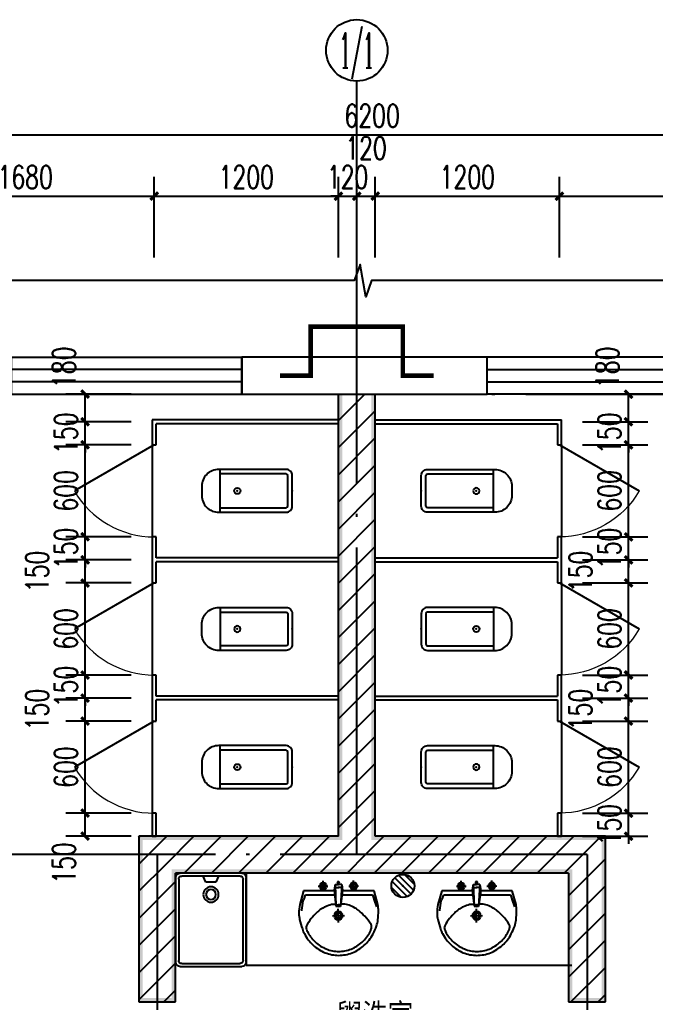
# Model space of a CAD drawing. Extents: x 14095202 to 14511487, y -1430609 to -90420.
# Drawn here: x 14358387 to 14374950, y -1347308 to -1321697 of the extents above; entities that cross this region are included whole.
import ezdxf
from ezdxf.enums import TextEntityAlignment as Align

# ---------------------------------------------------------------- set-up
doc = ezdxf.new("R2010")
doc.units = 0
doc.header["$LTSCALE"] = 1000
doc.header["$MEASUREMENT"] = 0
doc.linetypes.add('DOTE', pattern=[2.42, 2, -0.2, 0.02, -0.2])
for name, color, linetype in [('AXIS', 3, 'Continuous'), ('AXIS_TEXT', 7, 'Continuous'), ('DIM_SYMB', 3, 'Continuous'), ('DOTE', 1, 'DOTE'), ('LVTRY', 6, 'Continuous'), ('PUB_DIM', 3, 'Continuous'), ('PUB_HATCH', 8, 'Continuous'), ('PUB_TEXT', 7, 'Continuous'), ('PUB_WALL', 9, 'Continuous'), ('WALL', 9, 'Continuous'), ('WALL-PARAPET', 6, 'Continuous'), ('WINDOW', 4, 'Continuous')]:
    doc.layers.add(name, color=color, linetype=linetype)
doc.styles.add('_TCH_AXIS', font='COMPLEX', dxfattribs={"bigfont": 'GBCBIG'})
doc.styles.add('_TCH_DIM_T3', font='SIMPLEX', dxfattribs={"width": 0.705882, "bigfont": 'GBCBIG'})
doc.styles.add('COMPLEX', font='COMPLEX')
doc.styles.add('YAYA', font='', dxfattribs={"width": 0.8, "height": 1})
doc.styles.get('YAYA').set_extended_font_data('SimSun')
doc.dimstyles.new('_TCH_ARCH&&50', dxfattribs={"dimtxt": 148.75, "dimasz": 50, "dimexe": 125, "dimexo": 150, "dimgap": 50, "dimtad": 1, "dimdec": 0, "dimzin": 0, "dimdsep": 46, "dimtxsty": '_TCH_DIM_T3', "dimblk": 'ARCHTICK', "dimcen": 0.09, "dimclrt": 7, "dimazin": 2, "dimtfac": 1, "dimtdec": 0, "dimtix": 1, "dimtmove": 2, "dimatfit": 3, "dimfxl": 0, "dimtolj": 1, "dimtzin": 0, "dimarcsym": 0})
pattern_1 = [(45, (0, 89.76), (-88.3884, 88.3884), [])]

# ---------------------------------------------------------------- blocks, each defined once
blk = doc.blocks.new('$lvtry$00000171')
for p, q in [((-74.2, 10.6), (-10.6, 74.2)), ((-69.8, -27.4), (27.4, 69.8)), ((-53, -53), (53, 53)), ((-27.4, -69.8), (69.8, 27.4)), ((10.6, -74.2), (74.2, -10.6))]:
    blk.add_line(p, q)
blk.add_circle((0, 0), 75)
blk.add_point((0, 0))
blk = doc.blocks.new('$TCHSYS$WIN2D')
for p, q in [((-0.5, 0.5), (0.5, 0.5)), ((-0.5, 0.5), (-0.5, -0.5)), ((0.5, 0.5), (0.5, -0.5)), ((0.5, 0.1667), (-0.5, 0.1667)), ((0.5, -0.1667), (-0.5, -0.1667)), ((-0.5, -0.5), (0.5, -0.5))]:
    blk.add_line(p, q)
blk = doc.blocks.new('$lvtry$00000037')
for p, q in [((-305, -430), (-305, -30)), ((-285, -420), (-285, -40)), ((-275, 0), (275, 0)), ((-265, -20), (265, -20)), ((285, -40), (285, -420)), ((305, -30), (305, -430)), ((285, -180), (245, -197.5)), ((245, -197.5), (245, -262.5)), ((245, -262.5), (285, -280)), ((265, -440), (-265, -440)), ((275, -460), (-275, -460))]:
    blk.add_line(p, q)
for radius in [50, 32.5]:
    blk.add_circle((165, -230), radius)
for centre, radius, start, end in [((-275, -30), 30, 90, 180), ((-265, -40), 20, 90, 180), ((265, -40), 20, 0, 90), ((275, -30), 30, 0, 90), ((-275, -430), 30, 180, 270), ((-265, -420), 20, 180, 270), ((265, -420), 20, 270, 0), ((275, -430), 30, 270, 0)]:
    blk.add_arc(centre, radius, start, end)
blk = doc.blocks.new('$TCHSYS$APDOOR2D')
blk.add_line((0.5, 0), (0, 0.866))
at = {"lineweight": 13}
blk.add_arc((0.5, 0), 1, 120, 180, dxfattribs=at)
blk = doc.blocks.new('$lvtry$00000192')
for p, q in [((-108.8, -118), (-109.6, -48.6)), ((110, -117.2), (109.2, -47.8)), ((-249.2, -114), (-276.5, -200)), ((-29.5, -114), (-249.2, -114)), ((-143.9, -83.7), (-74.5, -82.9)), ((-23.5, -72.4), (-30.1, -109.3)), ((-30.1, -109.3), (-17.3, -211.8)), ((-23.5, -72.4), (0.2, -72.7)), ((-23.5, -72.4), (-17.3, -211.8)), ((-22.7, -91.1), (0, -91.4)), ((22.7, -91.7), (0, -91.4)), ((24, -73), (0.2, -72.7)), ((24, -73), (14.4, -212.1)), ((29.7, -110), (14.4, -212.1)), ((24, -73), (29.7, -110)), ((255.6, -114), (29.1, -114)), ((74.9, -82.9), (144.3, -82.1)), ((282.9, -200), (255.6, -114)), ((-256.5, -191.6), (-247.1, -165.9)), ((-236.7, -137.8), (-247.1, -165.9)), ((-234.7, -137.8), (-26.5, -137.8)), ((25.5, -137.8), (243.1, -137.8)), ((243.1, -137.8), (262.9, -191.6)), ((243.1, -137.8), (271.8, -215.7)), ((-17.7, -202.1), (-1.3, -202.3)), ((-17.3, -211.8), (-1.5, -211.9)), ((14.4, -212.1), (-1.5, -211.9)), ((15, -202.5), (-1.3, -202.3)), ((0.7, -314.2), (-0.3, -228.6)), ((-42.6, -271.9), (43, -270.9))]:
    blk.add_line(p, q)
for points in [[(-276.5, -200, 0.044851), (-281.9, -257.3, 0.06689), (-276.8, -295.6, 0.023023), (-257.4, -356.1, 0.044853), (-243.3, -385.6, 0.043799), (-214.9, -425.2, 0.044001), (-180.1, -459.1, 0.042834), (-139.4, -486.8, 0.043018), (-94.7, -507.1, 0.042273), (-46.8, -519.7, 0.042347), (2.4, -524, 0.04234), (51.7, -519.9, 0.042268), (99.6, -507.6, 0.043003), (144.4, -487.6, 0.042821), (185.3, -460, 0.043985), (220.2, -426.4, 0.043782), (248.9, -386.9, 0.044843), (272.9, -337.5, 0.059205), (282.9, -297.1, 0.030672), (286.5, -240.9, 0.04375), (283.2, -201.5, 0.001982), (283.1, -201.1, 0.000717), (282.9, -200)], [(-20.5, -199.9, 0.021783), (-40.4, -199.8, 0.043137), (-49.1, -200.9, 0.041783), (-92.1, -214, 0.044848), (-129.2, -232.9, 0.04131), (-155.5, -252.5, 0.026055), (-193.7, -290, 0.052783), (-227.6, -335.8, 0.159914), (-230.5, -349.3, 0.063485), (-228.6, -357.5, 0.0374), (-221.4, -373, 0.051256), (-198.3, -406.2, 0.043963), (-164.1, -439.5, 0.042872), (-127, -464.8, 0.042994), (-86.3, -483.4, 0.042296), (-42.5, -494.8, 0.042347), (2.5, -498.8, 0.042341), (47.5, -495.1, 0.042292), (91.3, -483.8, 0.04298), (132.2, -465.5, 0.042859), (169.4, -440.4, 0.043948), (202.3, -408.7, 0.046877), (227.2, -374.1, 0.041749), (235.2, -357.2, 0.059652), (238.1, -345.7, 0.177603), (233.7, -327, 0.063235), (189.1, -274.6, 0.024325), (145.8, -238.9, 0.043369), (120, -222.9, 0.042415), (76.2, -205.2, 0.050318), (37.7, -197.5, 0.034463), (32.6, -197.3, 0.015757), (19, -198.3, 0.015757)]]:
    blk.add_lwpolyline(points, format="xyb")
blk.add_lwpolyline([(-256.5, -191.6), (-264.5, -236.9), (-264.3, -241.3)])
for centre, radius in [((-109.2, -83.3), 23.8), ((109.6, -82.5), 23.8), ((-109.2, -83.3), 14.2), ((109.6, -82.5), 14.2), ((0.2, -271.4), 28.5), ((0.2, -271.4), 19)]:
    blk.add_circle(centre, radius)
for centre, start, end in [((-1.2, -61.2), 79.83281, 278.78235), ((1, -61.3), 259.83281, 98.78235)]:
    blk.add_arc(centre, 6.83, start, end)
blk.add_point((0, -91.4))
blk = doc.blocks.new('$lvtry$00000200')
at = {"color": 0}
for p, q in [((-109.8, -40), (-109.8, -469.7)), ((99.8, -30), (-99.8, -30)), ((109.8, -469.7), (109.8, -40))]:
    blk.add_line(p, q, dxfattribs=at)
blk.add_lwpolyline([(99.8, 0), (-99.8, 0, 0.414214), (-139.8, -40), (-139.8, -479.7, 0.414214), (-29.8, -589.7), (29.8, -589.7, 0.414214), (139.8, -479.7), (139.8, -40, 0.414214)], format="xyb", close=True, dxfattribs=at)
blk.add_lwpolyline([(139.8, -469.7), (-139.8, -469.7)], dxfattribs=at)
blk.add_circle((0, -358.6), 20, dxfattribs=at)
for centre, start, end in [((-99.8, -40), 90, 180), ((99.8, -40), 0, 90)]:
    blk.add_arc(centre, 10, start, end, dxfattribs=at)
for p in [(0, 0), (0, -358.6)]:
    blk.add_point(p, dxfattribs=at)
blk = doc.blocks.new('_AXISO')
blk.add_circle((0, 0), 0.5)
at = {"layer": 'AXIS_TEXT', "style": 'COMPLEX', "width": 1.041667}
blk.add_attdef('A', text='', height=0.56, dxfattribs=at).set_placement((-0.25, -0.28), (0.25, -0.28), align=Align.FIT)
blk = doc.blocks.new('_ArchTick')
at = {"color": 0, "linetype": 'ByBlock', "const_width": 0.4}
blk.add_lwpolyline([(-0.5, -0.5), (0.5, 0.5)], dxfattribs=at)
blk = doc.blocks.new('*D1107')
at = {"layer": 'AXIS', "color": 0, "lineweight": -2}
for p, q in [((240, 650), (240, 1575)), ((6440, 650), (6440, 1575)), ((240, 1450), (6440, 1450))]:
    blk.add_line(p, q, dxfattribs=at)
at = {"layer": 'Defpoints', "color": 0}
for p in [(6440, 1450), (240, 500), (6440, 500)]:
    blk.add_point(p, dxfattribs=at)
at = {"layer": 'AXIS', "color": 0, "lineweight": -2, "xscale": 50, "yscale": 50, "zscale": 50, "rotation": 180}
blk.add_blockref('_ArchTick', (240, 1450), dxfattribs=at)
at = {"layer": 'AXIS', "color": 0, "lineweight": -2, "xscale": 50, "yscale": 50, "zscale": 50}
blk.add_blockref('_ArchTick', (6440, 1450), dxfattribs=at)
at = {"layer": 'AXIS', "color": 7, "insert": (3340, 1574.4), "char_height": 148.75, "attachment_point": 5, "style": '_TCH_DIM_T3'}
blk.add_mtext('\\A1;6200', dxfattribs=at)
blk = doc.blocks.new('*D1108')
at = {"layer": 'AXIS', "color": 0, "lineweight": -2}
for p, q in [((240, 650), (240, 1175)), ((1920, 650), (1920, 1175)), ((240, 1050), (1920, 1050))]:
    blk.add_line(p, q, dxfattribs=at)
at = {"layer": 'Defpoints', "color": 0}
for p in [(1920, 1050), (240, 500), (1920, 500)]:
    blk.add_point(p, dxfattribs=at)
at = {"layer": 'AXIS', "color": 0, "lineweight": -2, "xscale": 50, "yscale": 50, "zscale": 50, "rotation": 180}
blk.add_blockref('_ArchTick', (240, 1050), dxfattribs=at)
at = {"layer": 'AXIS', "color": 0, "lineweight": -2, "xscale": 50, "yscale": 50, "zscale": 50}
blk.add_blockref('_ArchTick', (1920, 1050), dxfattribs=at)
at = {"layer": 'AXIS', "color": 7, "insert": (1080, 1174.4), "char_height": 148.75, "attachment_point": 5, "style": '_TCH_DIM_T3'}
blk.add_mtext('\\A1;1680', dxfattribs=at)
blk = doc.blocks.new('*D1109')
at = {"layer": 'AXIS', "color": 0, "lineweight": -2}
for p, q in [((1920, 650), (1920, 1175)), ((3120, 650), (3120, 1175)), ((1920, 1050), (3120, 1050))]:
    blk.add_line(p, q, dxfattribs=at)
at = {"layer": 'Defpoints', "color": 0}
for p in [(3120, 1050), (1920, 500), (3120, 500)]:
    blk.add_point(p, dxfattribs=at)
at = {"layer": 'AXIS', "color": 0, "lineweight": -2, "xscale": 50, "yscale": 50, "zscale": 50, "rotation": 180}
blk.add_blockref('_ArchTick', (1920, 1050), dxfattribs=at)
at = {"layer": 'AXIS', "color": 0, "lineweight": -2, "xscale": 50, "yscale": 50, "zscale": 50}
blk.add_blockref('_ArchTick', (3120, 1050), dxfattribs=at)
at = {"layer": 'AXIS', "color": 7, "insert": (2520, 1174.4), "char_height": 148.75, "attachment_point": 5, "style": '_TCH_DIM_T3'}
blk.add_mtext('\\A1;1200', dxfattribs=at)
blk = doc.blocks.new('*D1110')
at = {"layer": 'AXIS', "color": 0, "lineweight": -2}
for p, q in [((3120, 650), (3120, 1175)), ((3240, 650), (3240, 1175)), ((3120, 1050), (3070, 1050)), ((3120, 1050), (3240, 1050)), ((3240, 1050), (3290, 1050))]:
    blk.add_line(p, q, dxfattribs=at)
at = {"layer": 'Defpoints', "color": 0}
for p in [(3240, 1050), (3120, 500), (3240, 500)]:
    blk.add_point(p, dxfattribs=at)
at = {"layer": 'AXIS', "color": 0, "lineweight": -2, "xscale": 50, "yscale": 50, "zscale": 50}
blk.add_blockref('_ArchTick', (3120, 1050), dxfattribs=at)
at = {"layer": 'AXIS', "color": 0, "lineweight": -2, "xscale": 50, "yscale": 50, "zscale": 50, "rotation": 180}
blk.add_blockref('_ArchTick', (3240, 1050), dxfattribs=at)
at = {"layer": 'AXIS', "color": 7, "insert": (3180, 1174.4), "char_height": 148.75, "attachment_point": 5, "style": '_TCH_DIM_T3'}
blk.add_mtext('\\A1;120', dxfattribs=at)
blk = doc.blocks.new('*D1111')
at = {"layer": 'AXIS', "color": 0, "lineweight": -2}
for p, q in [((3240, 650), (3240, 1175)), ((3360, 650), (3360, 1175)), ((3240, 1050), (3360, 1050))]:
    blk.add_line(p, q, dxfattribs=at)
at = {"layer": 'Defpoints', "color": 0}
for p in [(3360, 1050), (3240, 500), (3360, 500)]:
    blk.add_point(p, dxfattribs=at)
at = {"layer": 'AXIS', "color": 0, "lineweight": -2, "xscale": 50, "yscale": 50, "zscale": 50, "rotation": 180}
blk.add_blockref('_ArchTick', (3240, 1050), dxfattribs=at)
at = {"layer": 'AXIS', "color": 0, "lineweight": -2, "xscale": 50, "yscale": 50, "zscale": 50}
blk.add_blockref('_ArchTick', (3360, 1050), dxfattribs=at)
at = {"layer": 'AXIS', "color": 7, "insert": (3300, 1362.5), "char_height": 148.75, "attachment_point": 5, "style": '_TCH_DIM_T3'}
blk.add_mtext('\\A1;120', dxfattribs=at)
blk = doc.blocks.new('*D1112')
at = {"layer": 'AXIS', "color": 0, "lineweight": -2}
for p, q in [((3360, 650), (3360, 1175)), ((4560, 650), (4560, 1175)), ((3360, 1050), (4560, 1050))]:
    blk.add_line(p, q, dxfattribs=at)
at = {"layer": 'Defpoints', "color": 0}
for p in [(4560, 1050), (3360, 500), (4560, 500)]:
    blk.add_point(p, dxfattribs=at)
at = {"layer": 'AXIS', "color": 0, "lineweight": -2, "xscale": 50, "yscale": 50, "zscale": 50, "rotation": 180}
blk.add_blockref('_ArchTick', (3360, 1050), dxfattribs=at)
at = {"layer": 'AXIS', "color": 0, "lineweight": -2, "xscale": 50, "yscale": 50, "zscale": 50}
blk.add_blockref('_ArchTick', (4560, 1050), dxfattribs=at)
at = {"layer": 'AXIS', "color": 7, "insert": (3960, 1174.4), "char_height": 148.75, "attachment_point": 5, "style": '_TCH_DIM_T3'}
blk.add_mtext('\\A1;1200', dxfattribs=at)
blk = doc.blocks.new('*D1113')
at = {"layer": 'AXIS', "color": 0, "lineweight": -2}
for p, q in [((4560, 650), (4560, 1175)), ((6320, 650), (6320, 1175)), ((4560, 1050), (6320, 1050))]:
    blk.add_line(p, q, dxfattribs=at)
at = {"layer": 'Defpoints', "color": 0}
for p in [(6320, 1050), (4560, 500), (6320, 500)]:
    blk.add_point(p, dxfattribs=at)
at = {"layer": 'AXIS', "color": 0, "lineweight": -2, "xscale": 50, "yscale": 50, "zscale": 50, "rotation": 180}
blk.add_blockref('_ArchTick', (4560, 1050), dxfattribs=at)
at = {"layer": 'AXIS', "color": 0, "lineweight": -2, "xscale": 50, "yscale": 50, "zscale": 50}
blk.add_blockref('_ArchTick', (6320, 1050), dxfattribs=at)
at = {"layer": 'AXIS', "color": 7, "insert": (5440, 1174.4), "char_height": 148.75, "attachment_point": 5, "style": '_TCH_DIM_T3'}
blk.add_mtext('\\A1;1760', dxfattribs=at)
blk = doc.blocks.new('*D1146')
at = {"layer": 'Defpoints', "color": 0}
for p in [(1470, -240), (1920, -240), (1920, -420)]:
    blk.add_point(p, dxfattribs=at)
at = {"layer": 'PUB_DIM', "color": 0, "lineweight": -2}
for p, q in [((1770, -240), (1345, -240)), ((1470, -420), (1470, -240)), ((1770, -420), (1345, -420))]:
    blk.add_line(p, q, dxfattribs=at)
at = {"layer": 'PUB_DIM', "color": 0, "lineweight": -2, "xscale": 50, "yscale": 50, "zscale": 50}
for p, rotation in [((1470, -240), 90), ((1470, -420), 270)]:
    blk.add_blockref('_ArchTick', p, dxfattribs=dict(at, rotation=rotation))
at = {"layer": 'PUB_DIM', "color": 7, "insert": (1332.5, -65), "char_height": 148.75, "attachment_point": 5, "rotation": 90, "style": '_TCH_DIM_T3'}
blk.add_mtext('\\A1;180', dxfattribs=at)
blk = doc.blocks.new('*D1147')
at = {"layer": 'Defpoints', "color": 0}
for p in [(1470, -420), (1920, -420), (1920, -570)]:
    blk.add_point(p, dxfattribs=at)
at = {"layer": 'PUB_DIM', "color": 0, "lineweight": -2}
for p, q in [((1470, -420), (1470, -370)), ((1770, -420), (1345, -420)), ((1470, -570), (1470, -420)), ((1770, -570), (1345, -570)), ((1470, -570), (1470, -620))]:
    blk.add_line(p, q, dxfattribs=at)
at = {"layer": 'PUB_DIM', "color": 0, "lineweight": -2, "xscale": 50, "yscale": 50, "zscale": 50}
for p, rotation in [((1470, -420), 270), ((1470, -570), 90)]:
    blk.add_blockref('_ArchTick', p, dxfattribs=dict(at, rotation=rotation))
at = {"layer": 'PUB_DIM', "color": 7, "insert": (1345.6, -495), "char_height": 148.75, "attachment_point": 5, "rotation": 90, "style": '_TCH_DIM_T3'}
blk.add_mtext('\\A1;150', dxfattribs=at)
blk = doc.blocks.new('*D1148')
at = {"layer": 'Defpoints', "color": 0}
for p in [(1470, -570), (1920, -570), (1920, -1170)]:
    blk.add_point(p, dxfattribs=at)
at = {"layer": 'PUB_DIM', "color": 0, "lineweight": -2}
for p, q in [((1770, -570), (1345, -570)), ((1470, -1170), (1470, -570)), ((1770, -1170), (1345, -1170))]:
    blk.add_line(p, q, dxfattribs=at)
at = {"layer": 'PUB_DIM', "color": 0, "lineweight": -2, "xscale": 50, "yscale": 50, "zscale": 50}
for p, rotation in [((1470, -570), 90), ((1470, -1170), 270)]:
    blk.add_blockref('_ArchTick', p, dxfattribs=dict(at, rotation=rotation))
at = {"layer": 'PUB_DIM', "color": 7, "insert": (1345.6, -870), "char_height": 148.75, "attachment_point": 5, "rotation": 90, "style": '_TCH_DIM_T3'}
blk.add_mtext('\\A1;600', dxfattribs=at)
blk = doc.blocks.new('*D1149')
at = {"layer": 'Defpoints', "color": 0}
for p in [(1470, -1170), (1920, -1170), (1920, -1320)]:
    blk.add_point(p, dxfattribs=at)
at = {"layer": 'PUB_DIM', "color": 0, "lineweight": -2}
for p, q in [((1470, -1170), (1470, -1120)), ((1770, -1170), (1345, -1170)), ((1470, -1320), (1470, -1170)), ((1770, -1320), (1345, -1320)), ((1470, -1320), (1470, -1370))]:
    blk.add_line(p, q, dxfattribs=at)
at = {"layer": 'PUB_DIM', "color": 0, "lineweight": -2, "xscale": 50, "yscale": 50, "zscale": 50}
for p, rotation in [((1470, -1170), 270), ((1470, -1320), 90)]:
    blk.add_blockref('_ArchTick', p, dxfattribs=dict(at, rotation=rotation))
at = {"layer": 'PUB_DIM', "color": 7, "insert": (1345.6, -1245), "char_height": 148.75, "attachment_point": 5, "rotation": 90, "style": '_TCH_DIM_T3'}
blk.add_mtext('\\A1;150', dxfattribs=at)
blk = doc.blocks.new('*D1150')
at = {"layer": 'Defpoints', "color": 0}
for p in [(1470, -1320), (1920, -1320), (1920, -1470)]:
    blk.add_point(p, dxfattribs=at)
at = {"layer": 'PUB_DIM', "color": 0, "lineweight": -2}
for p, q in [((1770, -1320), (1345, -1320)), ((1470, -1470), (1470, -1320)), ((1770, -1470), (1345, -1470))]:
    blk.add_line(p, q, dxfattribs=at)
at = {"layer": 'PUB_DIM', "color": 0, "lineweight": -2, "xscale": 50, "yscale": 50, "zscale": 50}
for p, rotation in [((1470, -1320), 90), ((1470, -1470), 270)]:
    blk.add_blockref('_ArchTick', p, dxfattribs=dict(at, rotation=rotation))
at = {"layer": 'PUB_DIM', "color": 7, "insert": (1157.5, -1395), "char_height": 148.75, "attachment_point": 5, "rotation": 90, "style": '_TCH_DIM_T3'}
blk.add_mtext('\\A1;150', dxfattribs=at)
blk = doc.blocks.new('*D1151')
at = {"layer": 'Defpoints', "color": 0}
for p in [(1470, -1470), (1920, -1470), (1920, -2070)]:
    blk.add_point(p, dxfattribs=at)
at = {"layer": 'PUB_DIM', "color": 0, "lineweight": -2}
for p, q in [((1770, -1470), (1345, -1470)), ((1470, -2070), (1470, -1470)), ((1770, -2070), (1345, -2070))]:
    blk.add_line(p, q, dxfattribs=at)
at = {"layer": 'PUB_DIM', "color": 0, "lineweight": -2, "xscale": 50, "yscale": 50, "zscale": 50}
for p, rotation in [((1470, -1470), 90), ((1470, -2070), 270)]:
    blk.add_blockref('_ArchTick', p, dxfattribs=dict(at, rotation=rotation))
at = {"layer": 'PUB_DIM', "color": 7, "insert": (1345.6, -1770), "char_height": 148.75, "attachment_point": 5, "rotation": 90, "style": '_TCH_DIM_T3'}
blk.add_mtext('\\A1;600', dxfattribs=at)
blk = doc.blocks.new('*D1152')
at = {"layer": 'Defpoints', "color": 0}
for p in [(1470, -2070), (1920, -2070), (1920, -2220)]:
    blk.add_point(p, dxfattribs=at)
at = {"layer": 'PUB_DIM', "color": 0, "lineweight": -2}
for p, q in [((1470, -2070), (1470, -2020)), ((1770, -2070), (1345, -2070)), ((1470, -2220), (1470, -2070)), ((1770, -2220), (1345, -2220)), ((1470, -2220), (1470, -2270))]:
    blk.add_line(p, q, dxfattribs=at)
at = {"layer": 'PUB_DIM', "color": 0, "lineweight": -2, "xscale": 50, "yscale": 50, "zscale": 50}
for p, rotation in [((1470, -2070), 270), ((1470, -2220), 90)]:
    blk.add_blockref('_ArchTick', p, dxfattribs=dict(at, rotation=rotation))
at = {"layer": 'PUB_DIM', "color": 7, "insert": (1345.6, -2145), "char_height": 148.75, "attachment_point": 5, "rotation": 90, "style": '_TCH_DIM_T3'}
blk.add_mtext('\\A1;150', dxfattribs=at)
blk = doc.blocks.new('*D1153')
at = {"layer": 'Defpoints', "color": 0}
for p in [(1470, -2220), (1920, -2220), (1920, -2370)]:
    blk.add_point(p, dxfattribs=at)
at = {"layer": 'PUB_DIM', "color": 0, "lineweight": -2}
for p, q in [((1770, -2220), (1345, -2220)), ((1470, -2370), (1470, -2220)), ((1770, -2370), (1345, -2370))]:
    blk.add_line(p, q, dxfattribs=at)
at = {"layer": 'PUB_DIM', "color": 0, "lineweight": -2, "xscale": 50, "yscale": 50, "zscale": 50}
for p, rotation in [((1470, -2220), 90), ((1470, -2370), 270)]:
    blk.add_blockref('_ArchTick', p, dxfattribs=dict(at, rotation=rotation))
at = {"layer": 'PUB_DIM', "color": 7, "insert": (1157.5, -2295), "char_height": 148.75, "attachment_point": 5, "rotation": 90, "style": '_TCH_DIM_T3'}
blk.add_mtext('\\A1;150', dxfattribs=at)
blk = doc.blocks.new('*D1154')
at = {"layer": 'Defpoints', "color": 0}
for p in [(1470, -2370), (1920, -2370), (1920, -2970)]:
    blk.add_point(p, dxfattribs=at)
at = {"layer": 'PUB_DIM', "color": 0, "lineweight": -2}
for p, q in [((1770, -2370), (1345, -2370)), ((1470, -2970), (1470, -2370)), ((1770, -2970), (1345, -2970))]:
    blk.add_line(p, q, dxfattribs=at)
at = {"layer": 'PUB_DIM', "color": 0, "lineweight": -2, "xscale": 50, "yscale": 50, "zscale": 50}
for p, rotation in [((1470, -2370), 90), ((1470, -2970), 270)]:
    blk.add_blockref('_ArchTick', p, dxfattribs=dict(at, rotation=rotation))
at = {"layer": 'PUB_DIM', "color": 7, "insert": (1345.6, -2670), "char_height": 148.75, "attachment_point": 5, "rotation": 90, "style": '_TCH_DIM_T3'}
blk.add_mtext('\\A1;600', dxfattribs=at)
blk = doc.blocks.new('*D1155')
at = {"layer": 'Defpoints', "color": 0}
for p in [(1470, -2970), (1920, -2970), (1920, -3120)]:
    blk.add_point(p, dxfattribs=at)
at = {"layer": 'PUB_DIM', "color": 0, "lineweight": -2}
for p, q in [((1770, -2970), (1345, -2970)), ((1470, -3120), (1470, -2970)), ((1770, -3120), (1345, -3120))]:
    blk.add_line(p, q, dxfattribs=at)
at = {"layer": 'PUB_DIM', "color": 0, "lineweight": -2, "xscale": 50, "yscale": 50, "zscale": 50}
for p, rotation in [((1470, -2970), 90), ((1470, -3120), 270)]:
    blk.add_blockref('_ArchTick', p, dxfattribs=dict(at, rotation=rotation))
at = {"layer": 'PUB_DIM', "color": 7, "insert": (1332.5, -3295), "char_height": 148.75, "attachment_point": 5, "rotation": 90, "style": '_TCH_DIM_T3'}
blk.add_mtext('\\A1;150', dxfattribs=at)
blk = doc.blocks.new('*D1156')
at = {"layer": 'Defpoints', "color": 0}
for p in [(4560, -240), (5010, -240), (4560, -420)]:
    blk.add_point(p, dxfattribs=at)
at = {"layer": 'PUB_DIM', "color": 0, "lineweight": -2}
for p, q in [((4710, -240), (5135, -240)), ((5010, -420), (5010, -240)), ((4710, -420), (5135, -420))]:
    blk.add_line(p, q, dxfattribs=at)
at = {"layer": 'PUB_DIM', "color": 0, "lineweight": -2, "xscale": 50, "yscale": 50, "zscale": 50}
for p, rotation in [((5010, -240), 90), ((5010, -420), 270)]:
    blk.add_blockref('_ArchTick', p, dxfattribs=dict(at, rotation=rotation))
at = {"layer": 'PUB_DIM', "color": 7, "insert": (4872.5, -65), "char_height": 148.75, "attachment_point": 5, "rotation": 90, "style": '_TCH_DIM_T3'}
blk.add_mtext('\\A1;180', dxfattribs=at)
blk = doc.blocks.new('*D1157')
at = {"layer": 'Defpoints', "color": 0}
for p in [(4560, -420), (5010, -420), (4560, -570)]:
    blk.add_point(p, dxfattribs=at)
at = {"layer": 'PUB_DIM', "color": 0, "lineweight": -2}
for p, q in [((5010, -420), (5010, -370)), ((4710, -420), (5135, -420)), ((5010, -570), (5010, -420)), ((4710, -570), (5135, -570)), ((5010, -570), (5010, -620))]:
    blk.add_line(p, q, dxfattribs=at)
at = {"layer": 'PUB_DIM', "color": 0, "lineweight": -2, "xscale": 50, "yscale": 50, "zscale": 50}
for p, rotation in [((5010, -420), 270), ((5010, -570), 90)]:
    blk.add_blockref('_ArchTick', p, dxfattribs=dict(at, rotation=rotation))
at = {"layer": 'PUB_DIM', "color": 7, "insert": (4885.6, -495), "char_height": 148.75, "attachment_point": 5, "rotation": 90, "style": '_TCH_DIM_T3'}
blk.add_mtext('\\A1;150', dxfattribs=at)
blk = doc.blocks.new('*D1158')
at = {"layer": 'Defpoints', "color": 0}
for p in [(4560, -570), (5010, -570), (4560, -1170)]:
    blk.add_point(p, dxfattribs=at)
at = {"layer": 'PUB_DIM', "color": 0, "lineweight": -2}
for p, q in [((4710, -570), (5135, -570)), ((5010, -1170), (5010, -570)), ((4710, -1170), (5135, -1170))]:
    blk.add_line(p, q, dxfattribs=at)
at = {"layer": 'PUB_DIM', "color": 0, "lineweight": -2, "xscale": 50, "yscale": 50, "zscale": 50}
for p, rotation in [((5010, -570), 90), ((5010, -1170), 270)]:
    blk.add_blockref('_ArchTick', p, dxfattribs=dict(at, rotation=rotation))
at = {"layer": 'PUB_DIM', "color": 7, "insert": (4885.6, -870), "char_height": 148.75, "attachment_point": 5, "rotation": 90, "style": '_TCH_DIM_T3'}
blk.add_mtext('\\A1;600', dxfattribs=at)
blk = doc.blocks.new('*D1159')
at = {"layer": 'Defpoints', "color": 0}
for p in [(4560, -1170), (5010, -1170), (4560, -1320)]:
    blk.add_point(p, dxfattribs=at)
at = {"layer": 'PUB_DIM', "color": 0, "lineweight": -2}
for p, q in [((5010, -1170), (5010, -1120)), ((4710, -1170), (5135, -1170)), ((5010, -1320), (5010, -1170)), ((4710, -1320), (5135, -1320)), ((5010, -1320), (5010, -1370))]:
    blk.add_line(p, q, dxfattribs=at)
at = {"layer": 'PUB_DIM', "color": 0, "lineweight": -2, "xscale": 50, "yscale": 50, "zscale": 50}
for p, rotation in [((5010, -1170), 270), ((5010, -1320), 90)]:
    blk.add_blockref('_ArchTick', p, dxfattribs=dict(at, rotation=rotation))
at = {"layer": 'PUB_DIM', "color": 7, "insert": (4885.6, -1245), "char_height": 148.75, "attachment_point": 5, "rotation": 90, "style": '_TCH_DIM_T3'}
blk.add_mtext('\\A1;150', dxfattribs=at)
blk = doc.blocks.new('*D1160')
at = {"layer": 'Defpoints', "color": 0}
for p in [(4560, -1320), (5010, -1320), (4560, -1470)]:
    blk.add_point(p, dxfattribs=at)
at = {"layer": 'PUB_DIM', "color": 0, "lineweight": -2}
for p, q in [((4710, -1320), (5135, -1320)), ((5010, -1470), (5010, -1320)), ((4710, -1470), (5135, -1470))]:
    blk.add_line(p, q, dxfattribs=at)
at = {"layer": 'PUB_DIM', "color": 0, "lineweight": -2, "xscale": 50, "yscale": 50, "zscale": 50}
for p, rotation in [((5010, -1320), 90), ((5010, -1470), 270)]:
    blk.add_blockref('_ArchTick', p, dxfattribs=dict(at, rotation=rotation))
at = {"layer": 'PUB_DIM', "color": 7, "insert": (4697.5, -1395), "char_height": 148.75, "attachment_point": 5, "rotation": 90, "style": '_TCH_DIM_T3'}
blk.add_mtext('\\A1;150', dxfattribs=at)
blk = doc.blocks.new('*D1161')
at = {"layer": 'Defpoints', "color": 0}
for p in [(4560, -1470), (5010, -1470), (4560, -2070)]:
    blk.add_point(p, dxfattribs=at)
at = {"layer": 'PUB_DIM', "color": 0, "lineweight": -2}
for p, q in [((4710, -1470), (5135, -1470)), ((5010, -2070), (5010, -1470)), ((4710, -2070), (5135, -2070))]:
    blk.add_line(p, q, dxfattribs=at)
at = {"layer": 'PUB_DIM', "color": 0, "lineweight": -2, "xscale": 50, "yscale": 50, "zscale": 50}
for p, rotation in [((5010, -1470), 90), ((5010, -2070), 270)]:
    blk.add_blockref('_ArchTick', p, dxfattribs=dict(at, rotation=rotation))
at = {"layer": 'PUB_DIM', "color": 7, "insert": (4885.6, -1770), "char_height": 148.75, "attachment_point": 5, "rotation": 90, "style": '_TCH_DIM_T3'}
blk.add_mtext('\\A1;600', dxfattribs=at)
blk = doc.blocks.new('*D1162')
at = {"layer": 'Defpoints', "color": 0}
for p in [(4560, -2070), (5010, -2070), (4560, -2220)]:
    blk.add_point(p, dxfattribs=at)
at = {"layer": 'PUB_DIM', "color": 0, "lineweight": -2}
for p, q in [((5010, -2070), (5010, -2020)), ((4710, -2070), (5135, -2070)), ((5010, -2220), (5010, -2070)), ((4710, -2220), (5135, -2220)), ((5010, -2220), (5010, -2270))]:
    blk.add_line(p, q, dxfattribs=at)
at = {"layer": 'PUB_DIM', "color": 0, "lineweight": -2, "xscale": 50, "yscale": 50, "zscale": 50}
for p, rotation in [((5010, -2070), 270), ((5010, -2220), 90)]:
    blk.add_blockref('_ArchTick', p, dxfattribs=dict(at, rotation=rotation))
at = {"layer": 'PUB_DIM', "color": 7, "insert": (4885.6, -2145), "char_height": 148.75, "attachment_point": 5, "rotation": 90, "style": '_TCH_DIM_T3'}
blk.add_mtext('\\A1;150', dxfattribs=at)
blk = doc.blocks.new('*D1163')
at = {"layer": 'Defpoints', "color": 0}
for p in [(4560, -2220), (5010, -2220), (4560, -2370)]:
    blk.add_point(p, dxfattribs=at)
at = {"layer": 'PUB_DIM', "color": 0, "lineweight": -2}
for p, q in [((4710, -2220), (5135, -2220)), ((5010, -2370), (5010, -2220)), ((4710, -2370), (5135, -2370))]:
    blk.add_line(p, q, dxfattribs=at)
at = {"layer": 'PUB_DIM', "color": 0, "lineweight": -2, "xscale": 50, "yscale": 50, "zscale": 50}
for p, rotation in [((5010, -2220), 90), ((5010, -2370), 270)]:
    blk.add_blockref('_ArchTick', p, dxfattribs=dict(at, rotation=rotation))
at = {"layer": 'PUB_DIM', "color": 7, "insert": (4697.5, -2295), "char_height": 148.75, "attachment_point": 5, "rotation": 90, "style": '_TCH_DIM_T3'}
blk.add_mtext('\\A1;150', dxfattribs=at)
blk = doc.blocks.new('*D1164')
at = {"layer": 'Defpoints', "color": 0}
for p in [(4560, -2370), (5010, -2370), (4560, -2970)]:
    blk.add_point(p, dxfattribs=at)
at = {"layer": 'PUB_DIM', "color": 0, "lineweight": -2}
for p, q in [((4710, -2370), (5135, -2370)), ((5010, -2970), (5010, -2370)), ((4710, -2970), (5135, -2970))]:
    blk.add_line(p, q, dxfattribs=at)
at = {"layer": 'PUB_DIM', "color": 0, "lineweight": -2, "xscale": 50, "yscale": 50, "zscale": 50}
for p, rotation in [((5010, -2370), 90), ((5010, -2970), 270)]:
    blk.add_blockref('_ArchTick', p, dxfattribs=dict(at, rotation=rotation))
at = {"layer": 'PUB_DIM', "color": 7, "insert": (4885.6, -2670), "char_height": 148.75, "attachment_point": 5, "rotation": 90, "style": '_TCH_DIM_T3'}
blk.add_mtext('\\A1;600', dxfattribs=at)
blk = doc.blocks.new('*D1165')
at = {"layer": 'Defpoints', "color": 0}
for p in [(4560, -2970), (5010, -2970), (4560, -3120)]:
    blk.add_point(p, dxfattribs=at)
at = {"layer": 'PUB_DIM', "color": 0, "lineweight": -2}
for p, q in [((5010, -2970), (5010, -2920)), ((4710, -2970), (5135, -2970)), ((5010, -3120), (5010, -2970)), ((4710, -3120), (5135, -3120)), ((5010, -3120), (5010, -3170))]:
    blk.add_line(p, q, dxfattribs=at)
at = {"layer": 'PUB_DIM', "color": 0, "lineweight": -2, "xscale": 50, "yscale": 50, "zscale": 50}
for p, rotation in [((5010, -2970), 270), ((5010, -3120), 90)]:
    blk.add_blockref('_ArchTick', p, dxfattribs=dict(at, rotation=rotation))
at = {"layer": 'PUB_DIM', "color": 7, "insert": (4885.6, -3045), "char_height": 148.75, "attachment_point": 5, "rotation": 90, "style": '_TCH_DIM_T3'}
blk.add_mtext('\\A1;150', dxfattribs=at)
blk = doc.blocks.new('A$C3EBC53FE')
at = {"layer": 'PUB_HATCH'}
h = blk.add_hatch(dxfattribs=at)
h.set_pattern_fill('普通砖', color=256, scale=50, style=0)
h.set_pattern_definition(pattern_1)
h.paths.add_polyline_path([(3120, -420), (3360, -420), (3360, -240), (3120, -240)])
h = blk.add_hatch(dxfattribs=at)
h.set_pattern_fill('普通砖', color=256, scale=50, style=0)
h.set_pattern_definition(pattern_1)
h.paths.add_polyline_path([(3120, -1320), (3360, -1320), (3360, -420), (3120, -420)])
h = blk.add_hatch(dxfattribs=at)
h.set_pattern_fill('普通砖', color=256, scale=50, style=0)
h.set_pattern_definition(pattern_1)
h.paths.add_polyline_path([(3120, -2220), (3360, -2220), (3360, -1320), (3120, -1320)])
h = blk.add_hatch(dxfattribs=at)
h.set_pattern_fill('普通砖', color=256, scale=50, style=0)
h.set_pattern_definition(pattern_1)
h.paths.add_polyline_path([(3280, -3200), (3360, -3120), (3360, -2220), (3120, -2220), (3120, -3120), (3145, -3145)])
h = blk.add_hatch(dxfattribs=at)
h.set_pattern_fill('普通砖', color=256, scale=50, style=0)
h.set_pattern_definition(pattern_1)
h.paths.add_polyline_path([(2060, -3360), (1820, -3120), (1820, -4200), (2060, -4200)])
h = blk.add_hatch(dxfattribs=at)
h.set_pattern_fill('普通砖', color=256, scale=50, style=0)
h.set_pattern_definition(pattern_1)
h.paths.add_polyline_path([(3280, -3200), (3145, -3145), (3120, -3120), (1820, -3120), (2060, -3360), (3360, -3360), (3360, -3335)])
h = blk.add_hatch(dxfattribs=at)
h.set_pattern_fill('普通砖', color=256, scale=50, style=0)
h.set_pattern_definition(pattern_1)
h.paths.add_polyline_path([(4860, -3120), (3360, -3120), (3280, -3200), (3360, -3335), (3360, -3360), (4620, -3360)])
h = blk.add_hatch(dxfattribs=at)
h.set_pattern_fill('普通砖', color=256, scale=50, style=0)
h.set_pattern_definition(pattern_1)
h.paths.add_polyline_path([(4860, -3120), (4620, -3360), (4620, -4200), (4860, -4200)])
at = {"layer": 'PUB_WALL'}
for points in [[(3120, -420), (3120, -240), (3145, -240), (3145, -420)], [(3360, -420), (3360, -240), (3335, -240), (3335, -420)], [(3120, -1320), (3120, -420), (3145, -420), (3145, -1320)], [(3360, -1320), (3360, -420), (3335, -420), (3335, -1320)], [(3120, -2220), (3120, -1320), (3145, -1320), (3145, -2220)], [(3360, -2220), (3360, -1320), (3335, -1320), (3335, -2220)], [(3120, -3120), (3120, -2220), (3145, -2220), (3145, -3145)], [(3360, -3120), (3360, -2220), (3335, -2220), (3335, -3145)], [(1820, -3120), (1820, -4200), (1845, -4175), (1845, -3145)], [(3120, -3120), (1820, -3120), (1845, -3145), (3145, -3145)], [(4860, -3120), (3360, -3120), (3335, -3145), (4835, -3145)], [(4860, -4200), (4860, -3120), (4835, -3145), (4835, -4175)], [(2060, -4200), (2060, -3360), (2035, -3335), (2035, -4175)], [(3360, -3360), (2060, -3360), (2035, -3335), (3360, -3335)], [(4620, -3360), (3360, -3360), (3360, -3335), (4645, -3335)], [(4620, -3360), (4620, -4200), (4645, -4175), (4645, -3335)], [(1820, -4200), (2060, -4200), (2035, -4175), (1845, -4175)], [(4620, -4200), (4860, -4200), (4835, -4175), (4645, -4175)]]:
    blk.add_hatch(color=256, dxfattribs=at).paths.add_polyline_path(points)
at = {"const_width": 30}
blk.add_lwpolyline([(2740, -120), (2940, -120), (2940, 200), (3540, 200), (3540, -120), (3740, -120)], dxfattribs=at)
at = {"layer": 'AXIS'}
blk.add_line((3240, 500), (3240, 1800), dxfattribs=at)
at = {"layer": 'DIM_SYMB'}
blk.add_lwpolyline([(7060, 500), (3336.2, 500), (3298, 395), (3261, 605), (3223.7, 500), (-500, 500)], dxfattribs=at)
at = {"layer": 'DOTE'}
for p, q in [((3240, -3240), (3240, 500)), ((-500, -240), (7060, -240)), ((4740, -3240), (-500, -3240)), ((1940, -3240), (1940, -5960)), ((4740, -3240), (4740, -5960))]:
    blk.add_line(p, q, dxfattribs=at)
at = {"layer": 'LVTRY'}
for p, q in [((1907.5, -407.5), (1907.5, -570)), ((3120, -407.5), (1907.5, -407.5)), ((1932.5, -570), (1932.5, -432.5)), ((3120, -432.5), (1932.5, -432.5)), ((3120, -432.5), (3120, -407.5)), ((3360, -407.5), (4572.5, -407.5)), ((3360, -432.5), (4547.5, -432.5)), ((4547.5, -432.5), (4547.5, -570)), ((4572.5, -570), (4572.5, -407.5)), ((1907.5, -570), (1932.5, -570)), ((1907.5, -570), (1907.5, -1170)), ((4547.5, -570), (4572.5, -570)), ((4572.5, -570), (4572.5, -1170)), ((1932.5, -1170), (1907.5, -1170)), ((1907.5, -1170), (1907.5, -1320)), ((1932.5, -1307.5), (1932.5, -1170)), ((4572.5, -1170), (4547.5, -1170)), ((4547.5, -1170), (4547.5, -1307.5)), ((4572.5, -1320), (4572.5, -1170)), ((1907.5, -1320), (1907.5, -1470)), ((3120, -1307.5), (1932.5, -1307.5)), ((3120, -1332.5), (1932.5, -1332.5)), ((1932.5, -1470), (1932.5, -1332.5)), ((3120, -1332.5), (3120, -1307.5)), ((3360, -1307.5), (4547.5, -1307.5)), ((3360, -1332.5), (4547.5, -1332.5)), ((4547.5, -1332.5), (4547.5, -1470)), ((4572.5, -1470), (4572.5, -1320)), ((1907.5, -1470), (1932.5, -1470)), ((1907.5, -1470), (1907.5, -2070)), ((4547.5, -1470), (4572.5, -1470)), ((4572.5, -1470), (4572.5, -2070)), ((1932.5, -2070), (1907.5, -2070)), ((1907.5, -2070), (1907.5, -2220)), ((1932.5, -2207.5), (1932.5, -2070)), ((4572.5, -2070), (4547.5, -2070)), ((4547.5, -2070), (4547.5, -2207.5)), ((4572.5, -2220), (4572.5, -2070)), ((1907.5, -2220), (1907.5, -2370)), ((3120, -2207.5), (1932.5, -2207.5)), ((3120, -2232.5), (1932.5, -2232.5)), ((1932.5, -2370), (1932.5, -2232.5)), ((3120, -2232.5), (3120, -2207.5)), ((3360, -2207.5), (4547.5, -2207.5)), ((3360, -2232.5), (4547.5, -2232.5)), ((4547.5, -2232.5), (4547.5, -2370)), ((4572.5, -2370), (4572.5, -2220)), ((1907.5, -2370), (1932.5, -2370)), ((1907.5, -2370), (1907.5, -2970)), ((4547.5, -2370), (4572.5, -2370)), ((4572.5, -2370), (4572.5, -2970)), ((1932.5, -2970), (1907.5, -2970)), ((1907.5, -2970), (1907.5, -3120)), ((1932.5, -3120), (1932.5, -2970)), ((4572.5, -2970), (4547.5, -2970)), ((4547.5, -2970), (4547.5, -3120)), ((4572.5, -3120), (4572.5, -2970)), ((1907.5, -3120), (1932.5, -3120)), ((4547.5, -3120), (4572.5, -3120)), ((2520, -3360), (2520, -3960)), ((2520, -3960), (4640, -3960))]:
    blk.add_line(p, q, dxfattribs=at)
at = {"layer": 'WALL'}
for p, q in [((3120, -420), (3120, -240)), ((3360, -420), (3360, -240)), ((3120, -1320), (3120, -420)), ((3360, -1320), (3360, -420)), ((3120, -2220), (3120, -1320)), ((3360, -2220), (3360, -1320)), ((3120, -3120), (3120, -2220)), ((3360, -3120), (3360, -2220)), ((1820, -3120), (1820, -4200)), ((3120, -3120), (1820, -3120)), ((4860, -3120), (3360, -3120)), ((4860, -4200), (4860, -3120)), ((2060, -4200), (2060, -3360)), ((3360, -3360), (2060, -3360)), ((4620, -3360), (3360, -3360)), ((4620, -3360), (4620, -4200)), ((1820, -4200), (2060, -4200)), ((4620, -4200), (4860, -4200))]:
    blk.add_line(p, q, dxfattribs=at)
at = {"layer": 'WALL-PARAPET'}
for p, q in [((3360, 0), (2490, 0)), ((2490, 0), (2490, -240)), ((4090, 0), (3360, 0)), ((4090, -240), (4090, 0)), ((2490, -240), (3360, -240)), ((3360, -240), (4090, -240))]:
    blk.add_line(p, q, dxfattribs=at)
at = {"layer": 'AXIS'}
ref = blk.add_blockref('_AXISO', (3240, 2000), dxfattribs=dict(at, xscale=400, yscale=400, zscale=400))
ref.add_attrib('A', '1/1', dxfattribs={"layer": 'AXIS_TEXT', "ltscale": 0.5, "height": 226.27, "style": '_TCH_AXIS', "width": 0.456522}).set_placement((3126.9, 1886.9), (3353.1, 1886.9), align=Align.FIT)
at = {"layer": 'LVTRY', "xscale": -600, "zscale": 25, "rotation": 270}
for p, yscale in [((1920, -870), -600), ((4560, -870), 600), ((1920, -1770), -600), ((4560, -1770), 600), ((1920, -2670), -600), ((4560, -2670), 600)]:
    blk.add_blockref('$TCHSYS$APDOOR2D', p, dxfattribs=dict(at, yscale=yscale))
at = {"layer": 'LVTRY'}
for p, rotation in [((2820, -870, -400), 270.0000000000001), ((3660, -1770, -400), 90.00000000000007), ((2820, -2670, -400), 270.0000000000001)]:
    blk.add_blockref('$lvtry$00000200', p, dxfattribs=dict(at, rotation=rotation))
at = {"layer": 'LVTRY', "yscale": -1}
for name, p, rotation in [('$lvtry$00000200', (3660, -870, -400), 270), ('$lvtry$00000200', (2820, -1770, -400), 90.00000000000001), ('$lvtry$00000200', (3660, -2670, -400), 270), ('$lvtry$00000037', (2520, -3665, 0), 89.99999999999834)]:
    blk.add_blockref(name, p, dxfattribs=dict(at, rotation=rotation))
at = {"layer": 'LVTRY', "extrusion": (0, 0, -1), "xscale": -1, "zscale": -1, "rotation": 90}
blk.add_blockref('$lvtry$00000171', (-3540, -3443.7), dxfattribs=at)
at = {"layer": 'LVTRY', "xscale": 0.9107142857142857, "yscale": 1.023255813953488, "rotation": 4.347313258611456e-11}
for p in [(3119.8, -3360.3, 0), (4019.8, -3360.3, 0)]:
    blk.add_blockref('$lvtry$00000192', p, dxfattribs=at)
at = {"layer": 'WINDOW', "yscale": -240}
for p, xscale, zscale in [((1740, -120), 1500, 1500), ((4840, -120), -1500, -1500)]:
    blk.add_blockref('$TCHSYS$WIN2D', p, dxfattribs=dict(at, xscale=xscale, zscale=zscale))
at = {"layer": 'PUB_TEXT', "style": 'YAYA', "width": 0.8}
blk.add_text('盥洗室', height=151.9, dxfattribs=at).set_placement((3110.2, -4363.4))
at = {"layer": 'AXIS'}
for p1, p2, distance, text, picture, middle in [((240, 500), (6440, 500), 950, '6200', '*D1107', (3340, 1574.4)), ((240, 500), (1920, 500), 550, '1680', '*D1108', (1080, 1174.4)), ((1920, 500), (3120, 500), 550, '1200', '*D1109', (2520, 1174.4)), ((3120, 500), (3240, 500), 550, '120', '*D1110', (3180, 1174.4)), ((3360, 500), (4560, 500), 550, '1200', '*D1112', (3960, 1174.4)), ((4560, 500), (6320, 500), 550, '1760', '*D1113', (5440, 1174.4))]:
    dim = blk.add_aligned_dim(p1=p1, p2=p2, distance=distance, text=text, dimstyle='_TCH_ARCH&&50', dxfattribs=at)
    dim.commit()
    dim.dimension.update_dxf_attribs({"geometry": picture, "text_midpoint": middle})
dim = blk.add_linear_dim(base=(3360, 1050), p1=(3240, 500), p2=(3360, 500), angle=0, text='120', dimstyle='_TCH_ARCH&&50', dxfattribs=at)
dim.commit()
dim.dimension.update_dxf_attribs({"geometry": '*D1111', "text_midpoint": (3300, 1362.5), "dimtype": 161})
at = {"layer": 'PUB_DIM'}
for base, p1, p2, text, picture, middle in [((1470, -240), (1920, -420), (1920, -240), '180', '*D1146', (1332.5, -65)), ((5010, -240), (4560, -420), (4560, -240), '180', '*D1156', (4872.5, -65)), ((1470, -1320), (1920, -1470), (1920, -1320), '150', '*D1150', (1157.5, -1395)), ((5010, -1320), (4560, -1470), (4560, -1320), '150', '*D1160', (4697.5, -1395)), ((1470, -2220), (1920, -2370), (1920, -2220), '150', '*D1153', (1157.5, -2295)), ((5010, -2220), (4560, -2370), (4560, -2220), '150', '*D1163', (4697.5, -2295)), ((1470, -2970), (1920, -3120), (1920, -2970), '150', '*D1155', (1332.5, -3295))]:
    dim = blk.add_linear_dim(base=base, p1=p1, p2=p2, angle=90, text=text, dimstyle='_TCH_ARCH&&50', dxfattribs=at)
    dim.commit()
    dim.dimension.update_dxf_attribs({"geometry": picture, "text_midpoint": middle, "dimtype": 161})
for p1, p2, distance, text, picture, middle in [((1920, -570), (1920, -420), 450, '150', '*D1147', (1345.6, -495)), ((4560, -570), (4560, -420), -450, '150', '*D1157', (4885.6, -495)), ((1920, -1170), (1920, -570), 450, '600', '*D1148', (1345.6, -870)), ((4560, -1170), (4560, -570), -450, '600', '*D1158', (4885.6, -870)), ((1920, -1320), (1920, -1170), 450, '150', '*D1149', (1345.6, -1245)), ((4560, -1320), (4560, -1170), -450, '150', '*D1159', (4885.6, -1245)), ((1920, -2070), (1920, -1470), 450, '600', '*D1151', (1345.6, -1770)), ((4560, -2070), (4560, -1470), -450, '600', '*D1161', (4885.6, -1770)), ((1920, -2220), (1920, -2070), 450, '150', '*D1152', (1345.6, -2145)), ((4560, -2220), (4560, -2070), -450, '150', '*D1162', (4885.6, -2145)), ((1920, -2970), (1920, -2370), 450, '600', '*D1154', (1345.6, -2670)), ((4560, -2970), (4560, -2370), -450, '600', '*D1164', (4885.6, -2670)), ((4560, -3120), (4560, -2970), -450, '150', '*D1165', (4885.6, -3045))]:
    dim = blk.add_aligned_dim(p1=p1, p2=p2, distance=distance, text=text, dimstyle='_TCH_ARCH&&50', dxfattribs=at)
    dim.commit()
    dim.dimension.update_dxf_attribs({"geometry": picture, "text_midpoint": middle})

msp = doc.modelspace()

# ---------------------------------------------------------------- block references
at = {"ltscale": 0.5, "xscale": 4, "yscale": 4, "zscale": 4}
msp.add_blockref('A$C3EBC53FE', (14354211.6, -1330497.4), dxfattribs=at)

doc.saveas('drawing.dxf')
